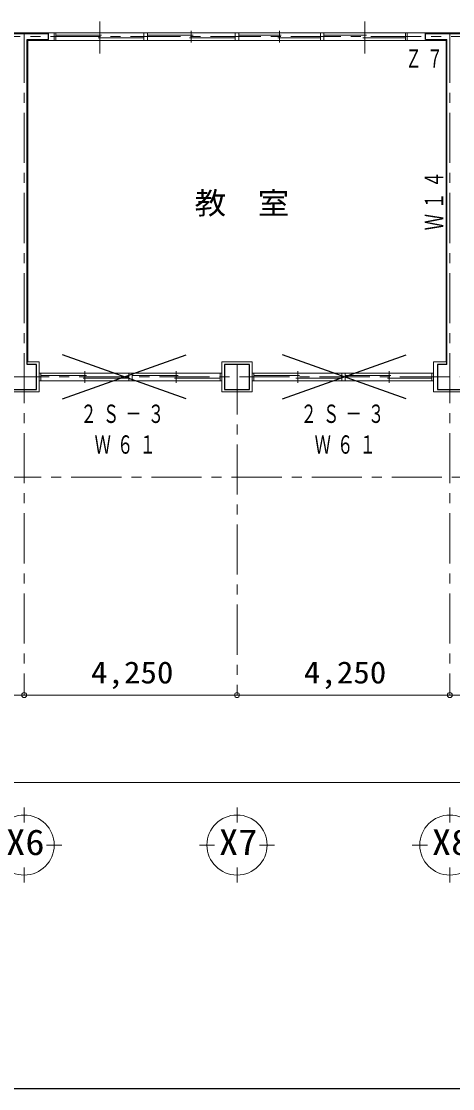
# Model space of a CAD drawing. Units: millimetres at full size, sheet at 1:200; details may follow other scales. Extents: x -55340 to 55340, y -38040 to 38040.
# Drawn here: x -22963 to -14353, y 2000 to 23326 of the extents above; entities that cross this region are included whole.
import ezdxf
from ezdxf.enums import TextEntityAlignment as Align

# ---------------------------------------------------------------- set-up
doc = ezdxf.new("R2010")
doc.units = ezdxf.units.MM
doc.header["$LTSCALE"] = 200
doc.header["$PDMODE"] = 32
doc.header["$PDSIZE"] = 100
doc.linetypes.add('CHAIN1', pattern=[8, 5, -1, 1, -1])
for name, color, linetype, lineweight in [('0-0_補助線', 4, 'Continuous', 9), ('0-1_通り芯', 3, 'Continuous', 18), ('0-5_建具(ｻｯｼ)', 3, 'Continuous', 18), ('0-A_寸法', 6, 'Continuous', 9), ('0-B_文字', 4, 'Continuous', 9), ('0-F_予備', 4, 'Continuous', 9), ('2-0_補助線', 2, 'Continuous', 25), ('2-2_躯体', 2, 'Continuous', 25)]:
    doc.layers.add(name, color=color, linetype=linetype, lineweight=lineweight)
doc.layers.add('2-3_外壁', color=2, linetype='Continuous')
doc.styles.add('ＭＳ ゴシック', font='')
doc.styles.get('ＭＳ ゴシック').set_extended_font_data('MS Gothic')

msp = doc.modelspace()

# ---------------------------------------------------------------- linework, layer by layer
at = {"layer": '0-0_補助線', "color": 3, "lineweight": 18}
for p, q in [((-21395.6, 22685), (-21395.6, 23325.5)), ((-16108.1, 22685), (-16108.1, 23325.5)), ((-22273.1, 23095.9), (-23508.1, 23095.9)), ((-22308.1, 23095.9), (-22308.1, 22945.9)), ((-22273.1, 22945.9), (-22273.1, 23095.9)), ((-22273.1, 23046.6), (-21360.6, 23046.6)), ((-20518.1, 23095.9), (-20448.1, 23095.9)), ((-20518.1, 22945.9), (-20518.1, 23095.9)), ((-20448.1, 23046.6), (-19535.6, 23046.6)), ((-19570.6, 22903), (-19570.6, 23138.8)), ((-18623.1, 22945.9), (-18623.1, 23095.9)), ((-18623.1, 23046.6), (-17773.1, 23046.6)), ((-17808.1, 22903), (-17808.1, 23138.8)), ((-16923.1, 22945.9), (-16923.1, 23095.9)), ((-16923.1, 23046.6), (-16073.1, 23046.6)), ((-13773.1, 23095.9), (-15258.1, 23095.9)), ((-22273.1, 22945.9), (-22833.1, 22945.9)), ((-22833.1, 22945.9), (-22833.1, 16520.9)), ((-21430.6, 22995.2), (-20518.1, 22995.2)), ((-19605.6, 22995.2), (-18693.1, 22995.2)), ((-18693.1, 22945.9), (-18623.1, 22945.9)), ((-17843.1, 22995.2), (-16993.1, 22995.2)), ((-16993.1, 22945.9), (-16923.1, 22945.9)), ((-16143.1, 22995.2), (-15293.1, 22995.2)), ((-15293.1, 22945.9), (-15258.1, 22945.9)), ((-22833.1, 16520.9), (-22608.1, 16520.9)), ((-22608.1, 16520.9), (-22608.1, 15920.9)), ((-14733.1, 16520.9), (-14483.1, 16520.9)), ((-14733.1, 15920.9), (-14733.1, 16520.9)), ((-22573.1, 16295.9), (-22608.1, 16295.9)), ((-22573.1, 16145.9), (-22573.1, 16295.9)), ((-22573.1, 16246.6), (-21660.6, 16246.6)), ((-21695.6, 16103), (-21695.6, 16338.8)), ((-20748.1, 16145.9), (-20748.1, 16295.9)), ((-20748.1, 16246.6), (-19835.6, 16246.6)), ((-19870.6, 16103), (-19870.6, 16338.8)), ((-18323.1, 16295.9), (-18358.1, 16295.9)), ((-18323.1, 16145.9), (-18323.1, 16295.9)), ((-18323.1, 16246.6), (-17410.6, 16246.6)), ((-17445.6, 16103), (-17445.6, 16338.8)), ((-16498.1, 16145.9), (-16498.1, 16295.9)), ((-16498.1, 16246.6), (-15585.6, 16246.6)), ((-15620.6, 16103), (-15620.6, 16338.8)), ((-22573.1, 16145.9), (-22608.1, 16145.9)), ((-21730.6, 16195.2), (-20818.1, 16195.2)), ((-20818.1, 16145.9), (-20748.1, 16145.9)), ((-19905.6, 16195.2), (-18993.1, 16195.2)), ((-18993.1, 16145.9), (-18958.1, 16145.9)), ((-18323.1, 16145.9), (-18358.1, 16145.9)), ((-17480.6, 16195.2), (-16568.1, 16195.2)), ((-16568.1, 16145.9), (-16498.1, 16145.9)), ((-15655.6, 16195.2), (-14768.1, 16195.2)), ((-14768.1, 16145.9), (-14733.1, 16145.9)), ((-22608.1, 15920.9), (-23208.1, 15920.9)), ((-14108.1, 15920.9), (-14733.1, 15920.9))]:
    msp.add_line(p, q, dxfattribs=at)
for points in [[(-20518.1, 22945.9), (-20448.1, 22945.9), (-20448.1, 23095.9)], [(-18693.1, 22945.9), (-18693.1, 23095.9), (-18623.1, 23095.9)], [(-16993.1, 22945.9), (-16993.1, 23095.9), (-16923.1, 23095.9)], [(-15293.1, 22945.9), (-15293.1, 23095.9), (-15258.1, 23095.9)], [(-15258.1, 23095.9), (-15258.1, 22945.9), (-14483.1, 22945.9), (-14483.1, 16520.9)], [(-20818.1, 16145.9), (-20818.1, 16295.9), (-20748.1, 16295.9)], [(-18993.1, 16145.9), (-18993.1, 16295.9), (-18958.1, 16295.9)], [(-16568.1, 16145.9), (-16568.1, 16295.9), (-16498.1, 16295.9)], [(-14768.1, 16145.9), (-14768.1, 16295.9), (-14733.1, 16295.9)]]:
    msp.add_lwpolyline(points, dxfattribs=at)
msp.add_lwpolyline([(-18358.1, 16520.9), (-18358.1, 15920.9), (-18958.1, 15920.9), (-18958.1, 16520.9)], close=True, dxfattribs=at)
at = {"layer": '0-1_通り芯', "color": 4, "linetype": 'CHAIN1', "lineweight": 9}
for p, q in [((-22908.1, 23095.9), (-22908.1, 9864.4)), ((-14408.1, 23095.9), (-14408.1, 9864.4)), ((39416, 23020.9), (-47566.2, 23020.9)), ((-18658.1, 16470.9), (-18658.1, 9864.4)), ((14391.9, 16220.9), (-49340.7, 16220.9)), ((-47566.2, 14220.9), (40940.1, 14220.9))]:
    msp.add_line(p, q, dxfattribs=at)
at = {"layer": '0-1_通り芯'}
for p, q in [((-22908.1, 7617.4), (-22908.1, 7317.4)), ((-18658.1, 7617.4), (-18658.1, 7317.4)), ((-14408.1, 7617.4), (-14408.1, 7317.4)), ((-22158.1, 6867.4), (-22458.1, 6867.4)), ((-19108.1, 6867.4), (-19408.1, 6867.4)), ((-17908.1, 6867.4), (-18208.1, 6867.4)), ((-14858.1, 6867.4), (-15158.1, 6867.4)), ((-22908.1, 6117.4), (-22908.1, 6417.4)), ((-18658.1, 6117.4), (-18658.1, 6417.4)), ((-14408.1, 6117.4), (-14408.1, 6417.4))]:
    msp.add_line(p, q, dxfattribs=at)
for centre in [(-22908.1, 6867.4), (-18658.1, 6867.4), (-14408.1, 6867.4)]:
    msp.add_circle(centre, 600, dxfattribs=at)
at = {"layer": '0-5_建具(ｻｯｼ)', "color": 4, "lineweight": 9}
for p, q in [((-15293.1, 23095.9), (-22273.1, 23095.9)), ((-22273.1, 22945.9), (-15293.1, 22945.9)), ((-22573.1, 16295.9), (-18993.1, 16295.9)), ((-18323.1, 16295.9), (-14768.1, 16295.9)), ((-18993.1, 16145.9), (-22573.1, 16145.9)), ((-14768.1, 16145.9), (-18323.1, 16145.9))]:
    msp.add_line(p, q, dxfattribs=at)
at = {"layer": '0-A_寸法', "color": 4}
for p, q in [((-18658.1, 9864.4), (-22908.1, 9864.4)), ((-18658.1, 9864.4), (-14408.1, 9864.4)), ((-10158.1, 9864.4), (-14408.1, 9864.4))]:
    msp.add_line(p, q, dxfattribs=at)
for points in [[(-42908.1, 9864.4), (-38908.1, 9864.4), (-34908.1, 9864.4), (-30908.1, 9864.4), (-26908.1, 9864.4), (-22908.1, 9864.4)], [(-42908.1, 8117.4), (28091.9, 8117.4), (35741.9, 8117.4)]]:
    msp.add_lwpolyline(points, dxfattribs=at)
at = {"layer": '0-A_寸法'}
for p in [(-22908.1, 9864.4), (-18658.1, 9864.4), (-14408.1, 9864.4)]:
    msp.add_point(p, dxfattribs=at)
at = {"layer": '0-F_予備', "color": 2, "lineweight": 25}
msp.add_line((-55300, 2000), (55300, 2000), dxfattribs=at)
at = {"layer": '2-0_補助線'}
for p, q in [((-19671.3, 15781.5), (-22145, 16660.3)), ((-22145, 15781.5), (-19671.3, 16660.3)), ((-15278.4, 15781.5), (-17752.1, 16660.3)), ((-17752.1, 15781.5), (-15278.4, 16660.3))]:
    msp.add_line(p, q, dxfattribs=at)
at = {"layer": '2-2_躯体'}
for p, q in [((-23393.1, 23080.9), (-22423.1, 23080.9)), ((-22423.1, 22960.9), (-22423.1, 23080.9)), ((-14893.1, 22960.9), (-14893.1, 23080.9)), ((-14893.1, 23080.9), (-13923.1, 23080.9)), ((-22848.1, 22960.9), (-22423.1, 22960.9)), ((-22848.1, 16470.9), (-22848.1, 22960.9)), ((-14893.1, 22960.9), (-14468.1, 22960.9)), ((-14468.1, 16470.9), (-14468.1, 22960.9)), ((-22658.1, 16470.9), (-22848.1, 16470.9)), ((-18908.1, 16470.9), (-18908.1, 15970.9)), ((-18408.1, 16470.9), (-18908.1, 16470.9)), ((-14658.1, 16470.9), (-14658.1, 15970.9)), ((-14468.1, 16470.9), (-14658.1, 16470.9))]:
    msp.add_line(p, q, dxfattribs=at)
for points in [[(-23158.1, 15970.9), (-22658.1, 15970.9), (-22658.1, 16470.9)], [(-18908.1, 15970.9), (-18408.1, 15970.9), (-18408.1, 16470.9)], [(-14658.1, 15970.9), (-14158.1, 15970.9), (-14158.1, 16470.9)]]:
    msp.add_lwpolyline(points, dxfattribs=at)

# ---------------------------------------------------------------- texts
at = {"layer": '0-1_通り芯', "color": 2, "style": 'ＭＳ ゴシック', "width": 1.1}
for s, p in [('X6', (-23267.9, 6513.2)), ('X7', (-19017.9, 6513.2)), ('X8', (-14767.9, 6513.2))]:
    msp.add_text(s, height=513.2, dxfattribs=at).set_placement(p, align=Align.BOTTOM_LEFT)
at = {"layer": '0-A_寸法', "color": 2, "style": 'ＭＳ ゴシック', "width": 1.1}
for p in [(-21573.1, 9964.4), (-17323.1, 9964.4)]:
    msp.add_text('4,250', height=439.9, dxfattribs=at).set_placement(p, align=Align.BOTTOM_LEFT)
at = {"layer": '0-B_文字', "color": 2, "style": 'ＭＳ ゴシック', "width": 1.05}
msp.add_text('教\u3000室', height=439.9, dxfattribs=at).set_placement((-19505.1, 19342), align=Align.BOTTOM_LEFT)
at = {"layer": '2-0_補助線', "char_height": 366.6, "attachment_point": 7, "style": 'ＭＳ ゴシック'}
for s, insert in [('\\T1.38;\\W0.65;２Ｓ－３', (-21784, 15294.9)), ('\\T1.38;\\W0.65;２Ｓ－３', (-17389.6, 15294.9)), ('\\T1.38;\\W0.65;Ｗ６１', (-21501.3, 14680.7)), ('\\T1.38;\\W0.65;Ｗ６１', (-17108.4, 14680.7))]:
    msp.add_mtext(s, dxfattribs=dict(at, insert=insert))
at = {"layer": '2-3_外壁', "insert": (-15296, 22398.3), "char_height": 366.6, "attachment_point": 7, "style": 'ＭＳ ゴシック'}
msp.add_mtext('\\T1.31;\\W0.65;Ｚ７', dxfattribs=at)
at = {"layer": '2-3_外壁', "insert": (-14541.9, 19150.4), "char_height": 366.6, "attachment_point": 7, "rotation": 90, "style": 'ＭＳ ゴシック'}
msp.add_mtext('\\T1.31;\\W0.65;Ｗ１４', dxfattribs=at)

doc.saveas('drawing.dxf')
